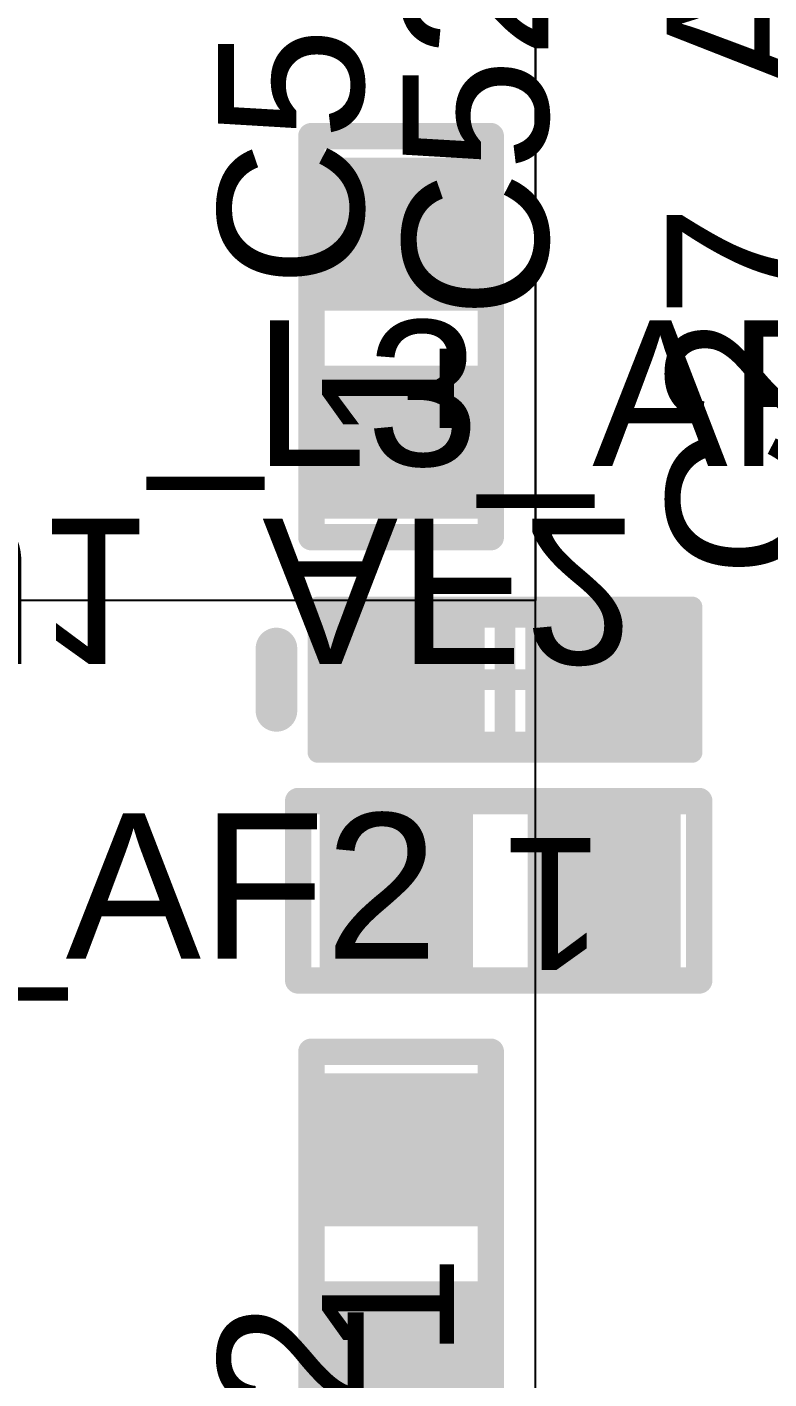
# Model space of a CAD drawing. Header units: inches. Extents: x -1.3 to 11.9, y -6.8 to 4.2.
# Drawn here: x 0.3241 to 0.4647, y 0.3375 to 0.5937 of the extents above; entities that cross this region are included whole.
import ezdxf

# ---------------------------------------------------------------- set-up
doc = ezdxf.new("R2010")
doc.units = ezdxf.units.IN
doc.header["$MEASUREMENT"] = 0
for name, color, linetype in [('AB', 56, 'Continuous'), ('ASSY_DWG_INFO', 56, 'Continuous'), ('Bottom Overlay', 54, 'Continuous'), ('FAB', 56, 'Continuous'), ('Mechanical 13', 56, 'Continuous'), ('POT_INFO', 56, 'Continuous'), ('TOP', 1, 'Continuous'), ('Top Overlay', 2, 'Continuous'), ('Top Paste', 8, 'Continuous'), ('Top Solder', 216, 'Continuous')]:
    doc.layers.add(name, color=color, linetype=linetype)
doc.styles.add('Arial', font='', dxfattribs={"height": 0.2})
doc.styles.get('Arial').set_extended_font_data('Arial')

# ---------------------------------------------------------------- blocks, each defined once
blk = doc.blocks.new('C0402_244')
at = {"layer": 'TOP'}
for points in [[(-0.031, -0.0125), (-0.031, 0.0125), (-0.006, 0.0125), (-0.006, -0.0125)], [(0.0084, -0.0125), (0.0084, 0.0125), (0.0334, 0.0125), (0.0334, -0.0125)]]:
    blk.add_hatch(color=1, dxfattribs=at).paths.add_polyline_path(points)
at = {"layer": 'Top Paste'}
for points in [[(-0.031, -0.0125), (-0.031, 0.0125), (-0.006, 0.0125), (-0.006, -0.0125)], [(0.0084, -0.0125), (0.0084, 0.0125), (0.0334, 0.0125), (0.0334, -0.0125)]]:
    blk.add_hatch(color=8, dxfattribs=at).paths.add_polyline_path(points)
at = {"layer": 'Top Solder'}
for points in [[(-0.033, -0.0145), (-0.033, 0.0145), (-0.004, 0.0145), (-0.004, -0.0145)], [(0.0064, -0.0145), (0.0064, 0.0145), (0.0354, 0.0145), (0.0354, -0.0145)]]:
    blk.add_hatch(color=216, dxfattribs=at).paths.add_polyline_path(points)
at = {"layer": 'ASSY_DWG_INFO'}
for points in [[(-0.0365, 0.017, 0.005, 0.005, 0), (-0.0365, -0.017, 0.005, 0.005, 0)], [(-0.0365, 0.017, 0.005, 0.005, 0), (0.0395, 0.017, 0.005, 0.005, 0)], [(0.0395, 0.017, 0.005, 0.005, 0), (0.0395, -0.017, 0.005, 0.005, 0)], [(-0.0365, -0.017, 0.005, 0.005, 0), (0.0395, -0.017, 0.005, 0.005, 0)]]:
    blk.add_lwpolyline(points, format="xyseb", dxfattribs=at)
for points in [[(-0.03775, 0.017, 0.0025, 0.0025, 1), (-0.03525, 0.017, 0.0025, 0.0025, 1)], [(-0.03775, 0.017, 0.0025, 0.0025, 1), (-0.03525, 0.017, 0.0025, 0.0025, 1)], [(0.03825, 0.017, 0.0025, 0.0025, 1), (0.04075, 0.017, 0.0025, 0.0025, 1)], [(0.03825, 0.017, 0.0025, 0.0025, 1), (0.04075, 0.017, 0.0025, 0.0025, 1)], [(-0.03775, -0.017, 0.0025, 0.0025, 1), (-0.03525, -0.017, 0.0025, 0.0025, 1)], [(-0.03775, -0.017, 0.0025, 0.0025, 1), (-0.03525, -0.017, 0.0025, 0.0025, 1)], [(0.03825, -0.017, 0.0025, 0.0025, 1), (0.04075, -0.017, 0.0025, 0.0025, 1)], [(0.03825, -0.017, 0.0025, 0.0025, 1), (0.04075, -0.017, 0.0025, 0.0025, 1)]]:
    blk.add_lwpolyline(points, format="xyseb", close=True, dxfattribs=at)
at = {"layer": 'Top Overlay'}
for points in [[(-0.0365, 0.017, 0.005, 0.005, 0), (0.0365, 0.017, 0.005, 0.005, 0)], [(-0.0365, 0.017, 0.005, 0.005, 0), (-0.0365, -0.017, 0.005, 0.005, 0)], [(0.0365, 0.017, 0.005, 0.005, 0), (0.0395, 0.017, 0.005, 0.005, 0)], [(0.0395, 0.017, 0.005, 0.005, 0), (0.0395, -0.017, 0.005, 0.005, 0)], [(-0.0365, -0.017, 0.005, 0.005, 0), (0.0395, -0.017, 0.005, 0.005, 0)]]:
    blk.add_lwpolyline(points, format="xyseb", dxfattribs=at)
for points in [[(-0.03775, 0.017, 0.0025, 0.0025, 1), (-0.03525, 0.017, 0.0025, 0.0025, 1)], [(-0.03775, 0.017, 0.0025, 0.0025, 1), (-0.03525, 0.017, 0.0025, 0.0025, 1)], [(0.03525, 0.017, 0.0025, 0.0025, 1), (0.03775, 0.017, 0.0025, 0.0025, 1)], [(0.03525, 0.017, 0.0025, 0.0025, 1), (0.03775, 0.017, 0.0025, 0.0025, 1)], [(0.03825, 0.017, 0.0025, 0.0025, 1), (0.04075, 0.017, 0.0025, 0.0025, 1)], [(0.03825, 0.017, 0.0025, 0.0025, 1), (0.04075, 0.017, 0.0025, 0.0025, 1)], [(-0.03775, -0.017, 0.0025, 0.0025, 1), (-0.03525, -0.017, 0.0025, 0.0025, 1)], [(-0.03775, -0.017, 0.0025, 0.0025, 1), (-0.03525, -0.017, 0.0025, 0.0025, 1)], [(0.03825, -0.017, 0.0025, 0.0025, 1), (0.04075, -0.017, 0.0025, 0.0025, 1)], [(0.03825, -0.017, 0.0025, 0.0025, 1), (0.04075, -0.017, 0.0025, 0.0025, 1)]]:
    blk.add_lwpolyline(points, format="xyseb", close=True, dxfattribs=at)
at = {"layer": 'FAB', "style": 'Arial'}
blk.add_text('1', height=0.025, dxfattribs=at).set_placement((-0.0185, -0.01))
blk = doc.blocks.new('C0402_260')
at = {"layer": 'TOP'}
for points in [[(-0.031, -0.0125), (-0.031, 0.0125), (-0.006, 0.0125), (-0.006, -0.0125)], [(0.0084, -0.0125), (0.0084, 0.0125), (0.0334, 0.0125), (0.0334, -0.0125)]]:
    blk.add_hatch(color=1, dxfattribs=at).paths.add_polyline_path(points)
at = {"layer": 'Top Paste'}
for points in [[(-0.031, -0.0125), (-0.031, 0.0125), (-0.006, 0.0125), (-0.006, -0.0125)], [(0.0084, -0.0125), (0.0084, 0.0125), (0.0334, 0.0125), (0.0334, -0.0125)]]:
    blk.add_hatch(color=8, dxfattribs=at).paths.add_polyline_path(points)
at = {"layer": 'Top Solder'}
for points in [[(-0.033, -0.0145), (-0.033, 0.0145), (-0.004, 0.0145), (-0.004, -0.0145)], [(0.0064, -0.0145), (0.0064, 0.0145), (0.0354, 0.0145), (0.0354, -0.0145)]]:
    blk.add_hatch(color=216, dxfattribs=at).paths.add_polyline_path(points)
at = {"layer": 'ASSY_DWG_INFO'}
for points in [[(-0.0365, 0.017, 0.005, 0.005, 0), (-0.0365, -0.017, 0.005, 0.005, 0)], [(0.0395, 0.017, 0.005, 0.005, 0), (-0.0365, 0.017, 0.005, 0.005, 0)], [(0.0395, 0.017, 0.005, 0.005, 0), (0.0395, -0.017, 0.005, 0.005, 0)], [(0.0395, -0.017, 0.005, 0.005, 0), (-0.0365, -0.017, 0.005, 0.005, 0)]]:
    blk.add_lwpolyline(points, format="xyseb", dxfattribs=at)
for points in [[(-0.03775, 0.017, 0.0025, 0.0025, 1), (-0.03525, 0.017, 0.0025, 0.0025, 1)], [(-0.03775, 0.017, 0.0025, 0.0025, 1), (-0.03525, 0.017, 0.0025, 0.0025, 1)], [(0.03825, 0.017, 0.0025, 0.0025, 1), (0.04075, 0.017, 0.0025, 0.0025, 1)], [(0.03825, 0.017, 0.0025, 0.0025, 1), (0.04075, 0.017, 0.0025, 0.0025, 1)], [(-0.03775, -0.017, 0.0025, 0.0025, 1), (-0.03525, -0.017, 0.0025, 0.0025, 1)], [(-0.03775, -0.017, 0.0025, 0.0025, 1), (-0.03525, -0.017, 0.0025, 0.0025, 1)], [(0.03825, -0.017, 0.0025, 0.0025, 1), (0.04075, -0.017, 0.0025, 0.0025, 1)], [(0.03825, -0.017, 0.0025, 0.0025, 1), (0.04075, -0.017, 0.0025, 0.0025, 1)]]:
    blk.add_lwpolyline(points, format="xyseb", close=True, dxfattribs=at)
at = {"layer": 'Top Overlay'}
for points in [[(0.0365, 0.017, 0.005, 0.005, 0), (-0.0365, 0.017, 0.005, 0.005, 0)], [(-0.0365, 0.017, 0.005, 0.005, 0), (-0.0365, -0.017, 0.005, 0.005, 0)], [(0.0395, 0.017, 0.005, 0.005, 0), (0.0365, 0.017, 0.005, 0.005, 0)], [(0.0395, 0.017, 0.005, 0.005, 0), (0.0395, -0.017, 0.005, 0.005, 0)], [(0.0395, -0.017, 0.005, 0.005, 0), (-0.0365, -0.017, 0.005, 0.005, 0)]]:
    blk.add_lwpolyline(points, format="xyseb", dxfattribs=at)
for points in [[(-0.03775, 0.017, 0.0025, 0.0025, 1), (-0.03525, 0.017, 0.0025, 0.0025, 1)], [(-0.03775, 0.017, 0.0025, 0.0025, 1), (-0.03525, 0.017, 0.0025, 0.0025, 1)], [(0.03525, 0.017, 0.0025, 0.0025, 1), (0.03775, 0.017, 0.0025, 0.0025, 1)], [(0.03525, 0.017, 0.0025, 0.0025, 1), (0.03775, 0.017, 0.0025, 0.0025, 1)], [(0.03825, 0.017, 0.0025, 0.0025, 1), (0.04075, 0.017, 0.0025, 0.0025, 1)], [(0.03825, 0.017, 0.0025, 0.0025, 1), (0.04075, 0.017, 0.0025, 0.0025, 1)], [(-0.03775, -0.017, 0.0025, 0.0025, 1), (-0.03525, -0.017, 0.0025, 0.0025, 1)], [(-0.03775, -0.017, 0.0025, 0.0025, 1), (-0.03525, -0.017, 0.0025, 0.0025, 1)], [(0.03825, -0.017, 0.0025, 0.0025, 1), (0.04075, -0.017, 0.0025, 0.0025, 1)], [(0.03825, -0.017, 0.0025, 0.0025, 1), (0.04075, -0.017, 0.0025, 0.0025, 1)]]:
    blk.add_lwpolyline(points, format="xyseb", close=True, dxfattribs=at)
at = {"layer": 'FAB', "style": 'Arial'}
blk.add_text('1', height=0.025, dxfattribs=at).set_placement((-0.0185, -0.01))
blk = doc.blocks.new('C0402_262')
at = {"layer": 'TOP'}
for points in [[(-0.031, -0.0125), (-0.031, 0.0125), (-0.006, 0.0125), (-0.006, -0.0125)], [(0.0084, -0.0125), (0.0084, 0.0125), (0.0334, 0.0125), (0.0334, -0.0125)]]:
    blk.add_hatch(color=1, dxfattribs=at).paths.add_polyline_path(points)
at = {"layer": 'Top Paste'}
for points in [[(-0.031, -0.0125), (-0.031, 0.0125), (-0.006, 0.0125), (-0.006, -0.0125)], [(0.0084, -0.0125), (0.0084, 0.0125), (0.0334, 0.0125), (0.0334, -0.0125)]]:
    blk.add_hatch(color=8, dxfattribs=at).paths.add_polyline_path(points)
at = {"layer": 'Top Solder'}
for points in [[(-0.033, -0.0145), (-0.033, 0.0145), (-0.004, 0.0145), (-0.004, -0.0145)], [(0.0064, -0.0145), (0.0064, 0.0145), (0.0354, 0.0145), (0.0354, -0.0145)]]:
    blk.add_hatch(color=216, dxfattribs=at).paths.add_polyline_path(points)
at = {"layer": 'ASSY_DWG_INFO'}
for points in [[(-0.0365, 0.017, 0.005, 0.005, 0), (-0.0365, -0.017, 0.005, 0.005, 0)], [(-0.0365, 0.017, 0.005, 0.005, 0), (0.0395, 0.017, 0.005, 0.005, 0)], [(0.0395, 0.017, 0.005, 0.005, 0), (0.0395, -0.017, 0.005, 0.005, 0)], [(-0.0365, -0.017, 0.005, 0.005, 0), (0.0395, -0.017, 0.005, 0.005, 0)]]:
    blk.add_lwpolyline(points, format="xyseb", dxfattribs=at)
for points in [[(-0.03775, 0.017, 0.0025, 0.0025, 1), (-0.03525, 0.017, 0.0025, 0.0025, 1)], [(-0.03775, 0.017, 0.0025, 0.0025, 1), (-0.03525, 0.017, 0.0025, 0.0025, 1)], [(0.03825, 0.017, 0.0025, 0.0025, 1), (0.04075, 0.017, 0.0025, 0.0025, 1)], [(0.03825, 0.017, 0.0025, 0.0025, 1), (0.04075, 0.017, 0.0025, 0.0025, 1)], [(-0.03775, -0.017, 0.0025, 0.0025, 1), (-0.03525, -0.017, 0.0025, 0.0025, 1)], [(-0.03775, -0.017, 0.0025, 0.0025, 1), (-0.03525, -0.017, 0.0025, 0.0025, 1)], [(0.03825, -0.017, 0.0025, 0.0025, 1), (0.04075, -0.017, 0.0025, 0.0025, 1)], [(0.03825, -0.017, 0.0025, 0.0025, 1), (0.04075, -0.017, 0.0025, 0.0025, 1)]]:
    blk.add_lwpolyline(points, format="xyseb", close=True, dxfattribs=at)
at = {"layer": 'Top Overlay'}
for points in [[(-0.0365, 0.017, 0.005, 0.005, 0), (0.0365, 0.017, 0.005, 0.005, 0)], [(-0.0365, 0.017, 0.005, 0.005, 0), (-0.0365, -0.017, 0.005, 0.005, 0)], [(0.0365, 0.017, 0.005, 0.005, 0), (0.0395, 0.017, 0.005, 0.005, 0)], [(0.0395, 0.017, 0.005, 0.005, 0), (0.0395, -0.017, 0.005, 0.005, 0)], [(-0.0365, -0.017, 0.005, 0.005, 0), (0.0395, -0.017, 0.005, 0.005, 0)]]:
    blk.add_lwpolyline(points, format="xyseb", dxfattribs=at)
for points in [[(-0.03775, 0.017, 0.0025, 0.0025, 1), (-0.03525, 0.017, 0.0025, 0.0025, 1)], [(-0.03775, 0.017, 0.0025, 0.0025, 1), (-0.03525, 0.017, 0.0025, 0.0025, 1)], [(0.03525, 0.017, 0.0025, 0.0025, 1), (0.03775, 0.017, 0.0025, 0.0025, 1)], [(0.03525, 0.017, 0.0025, 0.0025, 1), (0.03775, 0.017, 0.0025, 0.0025, 1)], [(0.03825, 0.017, 0.0025, 0.0025, 1), (0.04075, 0.017, 0.0025, 0.0025, 1)], [(0.03825, 0.017, 0.0025, 0.0025, 1), (0.04075, 0.017, 0.0025, 0.0025, 1)], [(-0.03775, -0.017, 0.0025, 0.0025, 1), (-0.03525, -0.017, 0.0025, 0.0025, 1)], [(-0.03775, -0.017, 0.0025, 0.0025, 1), (-0.03525, -0.017, 0.0025, 0.0025, 1)], [(0.03825, -0.017, 0.0025, 0.0025, 1), (0.04075, -0.017, 0.0025, 0.0025, 1)], [(0.03825, -0.017, 0.0025, 0.0025, 1), (0.04075, -0.017, 0.0025, 0.0025, 1)]]:
    blk.add_lwpolyline(points, format="xyseb", close=True, dxfattribs=at)
at = {"layer": 'FAB', "style": 'Arial'}
blk.add_text('1', height=0.025, dxfattribs=at).set_placement((-0.0185, -0.01))
blk = doc.blocks.new('CONN_SMA_J_P_H_RA_TH1_SAI_B_333')
at = {"layer": 'AB'}
blk.add_line((0.263, 0.263), (-0.263, 0.263), dxfattribs=at)
blk = doc.blocks.new('0402_A_380')
at = {"layer": 'TOP'}
for points in [[(-0.0315, -0.00984), (-0.0315, 0.00984), (-0.00787, 0.00984), (-0.00787, -0.00984)], [(0.00787, -0.00984), (0.00787, 0.00984), (0.0315, 0.00984), (0.0315, -0.00984)]]:
    blk.add_hatch(color=1, dxfattribs=at).paths.add_polyline_path(points)
at = {"layer": 'Top Paste'}
for points in [[(-0.0315, -0.00984), (-0.0315, 0.00984), (-0.00787, 0.00984), (-0.00787, -0.00984)], [(0.00787, -0.00984), (0.00787, 0.00984), (0.0315, 0.00984), (0.0315, -0.00984)]]:
    blk.add_hatch(color=8, dxfattribs=at).paths.add_polyline_path(points)
at = {"layer": 'Top Solder'}
for points in [[(-0.0355, -0.01384), (-0.0355, 0.01384), (-0.00387, 0.01384), (-0.00387, -0.01384)], [(0.00387, -0.01384), (0.00387, 0.01384), (0.0355, 0.01384), (0.0355, -0.01384)]]:
    blk.add_hatch(color=216, dxfattribs=at).paths.add_polyline_path(points)
at = {"layer": 'Mechanical 13'}
for points in [[(-0.02165, 0.01181, 0.00394, 0.00394, 0), (0.02165, 0.01181, 0.00394, 0.00394, 0)], [(-0.02165, -0.01181, 0.00394, 0.00394, 0), (-0.02165, 0.01181, 0.00394, 0.00394, 0)], [(0.02165, -0.01181, 0.00394, 0.00394, 0), (0.02165, 0.01181, 0.00394, 0.00394, 0)], [(-0.02165, -0.01181, 0.00394, 0.00394, 0), (0.02165, -0.01181, 0.00394, 0.00394, 0)]]:
    blk.add_lwpolyline(points, format="xyseb", dxfattribs=at)
for points in [[(-0.02264, 0.01181, 0.00197, 0.00197, 1), (-0.02067, 0.01181, 0.00197, 0.00197, 1)], [(-0.02264, 0.01181, 0.00197, 0.00197, 1), (-0.02067, 0.01181, 0.00197, 0.00197, 1)], [(0.02067, 0.01181, 0.00197, 0.00197, 1), (0.02264, 0.01181, 0.00197, 0.00197, 1)], [(0.02067, 0.01181, 0.00197, 0.00197, 1), (0.02264, 0.01181, 0.00197, 0.00197, 1)], [(-0.02264, -0.01181, 0.00197, 0.00197, 1), (-0.02067, -0.01181, 0.00197, 0.00197, 1)], [(-0.02264, -0.01181, 0.00197, 0.00197, 1), (-0.02067, -0.01181, 0.00197, 0.00197, 1)], [(0.02067, -0.01181, 0.00197, 0.00197, 1), (0.02264, -0.01181, 0.00197, 0.00197, 1)], [(0.02067, -0.01181, 0.00197, 0.00197, 1), (0.02264, -0.01181, 0.00197, 0.00197, 1)]]:
    blk.add_lwpolyline(points, format="xyseb", close=True, dxfattribs=at)
at = {"layer": 'POT_INFO'}
for points in [[(-0.03543, 0.01378, 0.00394, 0.00394, 0), (0.03543, 0.01378, 0.00394, 0.00394, 0)], [(-0.03543, -0.01378, 0.00394, 0.00394, 0), (-0.03543, 0.01378, 0.00394, 0.00394, 0)], [(0.03543, -0.01378, 0.00394, 0.00394, 0), (0.03543, 0.01378, 0.00394, 0.00394, 0)], [(0, -0.01181, 0.00394, 0.00394, 0), (0, 0.01181, 0.00394, 0.00394, 0)], [(-0.01181, 0, 0.00394, 0.00394, 0), (0.01181, 0, 0.00394, 0.00394, 0)], [(-0.03543, -0.01378, 0.00394, 0.00394, 0), (0.03543, -0.01378, 0.00394, 0.00394, 0)]]:
    blk.add_lwpolyline(points, format="xyseb", dxfattribs=at)
for points in [[(-0.03642, 0.01378, 0.00197, 0.00197, 1), (-0.03445, 0.01378, 0.00197, 0.00197, 1)], [(-0.03642, 0.01378, 0.00197, 0.00197, 1), (-0.03445, 0.01378, 0.00197, 0.00197, 1)], [(0.03445, 0.01378, 0.00197, 0.00197, 1), (0.03642, 0.01378, 0.00197, 0.00197, 1)], [(0.03445, 0.01378, 0.00197, 0.00197, 1), (0.03642, 0.01378, 0.00197, 0.00197, 1)], [(-0.00098, 0.01181, 0.00197, 0.00197, 1), (0.00098, 0.01181, 0.00197, 0.00197, 1)], [(-0.0128, 0, 0.00197, 0.00197, 1), (-0.01083, 0, 0.00197, 0.00197, 1)], [(0.01083, 0, 0.00197, 0.00197, 1), (0.0128, 0, 0.00197, 0.00197, 1)], [(-0.00098, -0.01181, 0.00197, 0.00197, 1), (0.00098, -0.01181, 0.00197, 0.00197, 1)], [(-0.03642, -0.01378, 0.00197, 0.00197, 1), (-0.03445, -0.01378, 0.00197, 0.00197, 1)], [(-0.03642, -0.01378, 0.00197, 0.00197, 1), (-0.03445, -0.01378, 0.00197, 0.00197, 1)], [(0.03445, -0.01378, 0.00197, 0.00197, 1), (0.03642, -0.01378, 0.00197, 0.00197, 1)], [(0.03445, -0.01378, 0.00197, 0.00197, 1), (0.03642, -0.01378, 0.00197, 0.00197, 1)]]:
    blk.add_lwpolyline(points, format="xyseb", close=True, dxfattribs=at)
at = {"layer": 'Top Overlay'}
blk.add_lwpolyline([(-0.04331, -0.00591, 0.00787, 0.00787, 0), (-0.04331, 0.00591, 0.00787, 0.00787, 0)], format="xyseb", dxfattribs=at)
for points in [[(-0.04528, 0.00591, 0.00394, 0.00394, 1), (-0.04134, 0.00591, 0.00394, 0.00394, 1)], [(-0.04528, -0.00591, 0.00394, 0.00394, 1), (-0.04134, -0.00591, 0.00394, 0.00394, 1)]]:
    blk.add_lwpolyline(points, format="xyseb", close=True, dxfattribs=at)
blk = doc.blocks.new('CONN_SMA_J_P_H_RA_TH1_SAI_385')
at = {"layer": 'AB'}
for p, q in [((-0.263, -0.263), (-0.263, 0.586)), ((0.263, -0.263), (-0.263, -0.263))]:
    blk.add_line(p, q, dxfattribs=at)

msp = doc.modelspace()

# ---------------------------------------------------------------- block references
for name, p, rotation in [('CONN_SMA_J_P_H_RA_TH1_SAI_385', (0.15748, 0.74803), 90), ('CONN_SMA_J_P_H_RA_TH1_SAI_B_333', (0.15748, 0.3937), 270), ('C0402_262', (0.395, 0.5335), 90), ('C0402_260', (0.415, 0.43), 180), ('C0402_244', (0.395, 0.36), 90)]:
    msp.add_blockref(name, p, dxfattribs=dict(rotation=rotation))
msp.add_blockref('0402_A_380', (0.41469, 0.47))

# ---------------------------------------------------------------- texts
at = {"layer": 'Bottom Overlay', "style": 'Arial', "text_generation_flag": 2}
msp.add_text('J1_AF2', height=0.027559, rotation=180, dxfattribs=at).set_placement((0.30665, 0.50051))
at = {"layer": 'Top Overlay', "style": 'Arial'}
for s, p in [('C56_AF2', (0.38788, 0.5444)), ('C52_AF2', (0.42288, 0.5385)), ('C27_AF2', (0.47288, 0.4894)), ('C30_AF2', (0.38788, 0.1894))]:
    msp.add_text(s, height=0.027559, rotation=90, dxfattribs=at).set_placement(p)
for s, p in [('L3_AF2', (0.367, 0.51052)), ('C22_AF2', (0.2394, 0.41712))]:
    msp.add_text(s, height=0.027559, dxfattribs=at).set_placement(p)

doc.saveas('drawing.dxf')
